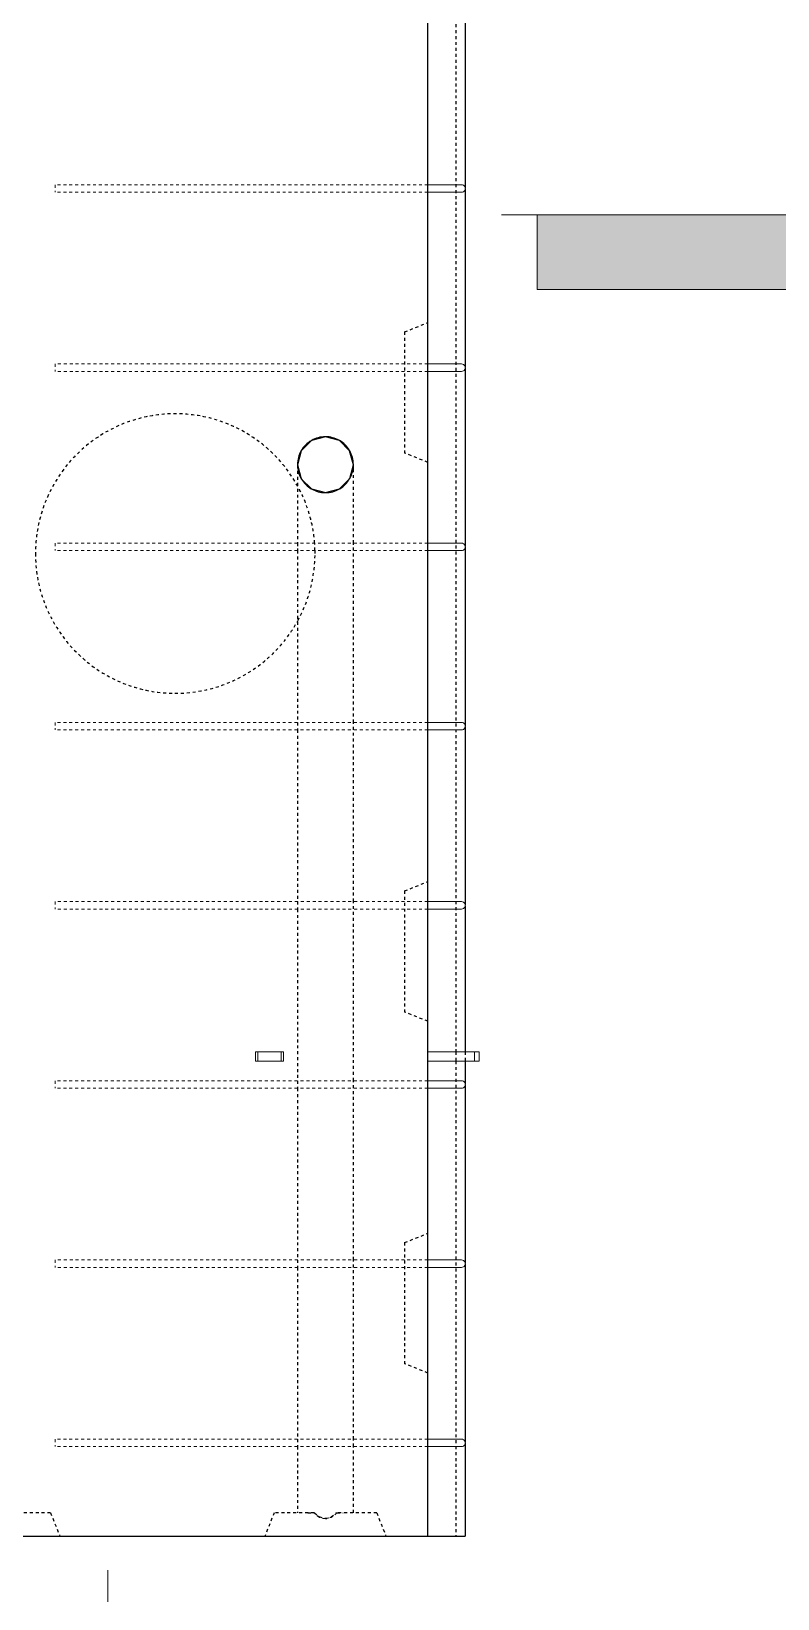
# Model space of a CAD drawing. Header units: millimetres. Extents: x -3747 to 9422, y -2678 to 8176.
# Drawn here: x 2123 to 2924, y -1462 to 220 of the extents above; entities that cross this region are included whole.
import ezdxf

# ---------------------------------------------------------------- set-up
doc = ezdxf.new("R2010")
doc.units = ezdxf.units.MM
doc.linetypes.add('Dash', pattern=[6.36, 3.18, -3.18])
for name, color, linetype, lineweight in [('A-GENM', 13, 'Continuous', 18), ('A-WALL', 113, 'Continuous', 25), ('A-WALL-HDLN', 110, 'Dash', 25), ('G-ANNO-SYMB', 111, 'Continuous', 9), ('S-RBAR', 171, 'Continuous', 18)]:
    doc.layers.add(name, color=color, linetype=linetype, lineweight=lineweight)

# ---------------------------------------------------------------- blocks, each defined once
blk = doc.blocks.new('RR spread anchor face based - RR-SA-2_5-150-1726819-Elevation Front')
at = {"layer": 'A-GENM'}
for p, q in [((1783.803830161641, 3049.999999999602), (1786.30383016164, 3049.999999999602)), ((1783.803830161641, 3039.999999999603), (1783.803830161641, 3049.999999999602)), ((1786.30383016164, 3049.999999999602), (1811.30383016164, 3049.999999999602)), ((1786.30383016164, 3049.999999999602), (1786.30383016164, 3039.999999999603)), ((1811.30383016164, 3049.999999999602), (1813.80383016164, 3049.999999999602)), ((1811.30383016164, 3049.999999999602), (1811.30383016164, 3039.999999999602)), ((1813.80383016164, 3049.999999999602), (1813.80383016164, 3039.999999999602)), ((1786.30383016164, 3039.999999999603), (1783.803830161641, 3039.999999999603)), ((1811.30383016164, 3039.999999999602), (1786.30383016164, 3039.999999999603)), ((1813.80383016164, 3039.999999999602), (1811.30383016164, 3039.999999999602))]:
    blk.add_line(p, q, dxfattribs=at)
blk = doc.blocks.new('RR spread anchor face based - RR-SA-3_0-200-1726827-Elevation Front')
at = {"layer": 'A-GENM'}
for p, q in [((2548.803830161597, 3049.999999999603), (2598.803830161593, 3049.999999999603)), ((2598.803830161593, 3049.999999999603), (2603.803830161593, 3049.999999999603)), ((2598.803830161593, 3039.999999999603), (2598.803830161593, 3049.999999999603)), ((2603.803830161593, 3039.999999999603), (2603.803830161593, 3049.999999999603)), ((2598.803830161593, 3039.999999999603), (2548.803830161597, 3039.999999999603)), ((2603.803830161593, 3039.999999999603), (2598.803830161593, 3039.999999999603))]:
    blk.add_line(p, q, dxfattribs=at)
blk = doc.blocks.new('Detail View - M_Section Tail - Filled Horizontal-14034-Elevation Front')
at = {"layer": 'G-ANNO-SYMB'}
blk.add_hatch(color=256, dxfattribs=at).paths.add_polyline_path([(2665.898863602535, -56.82023523622323), (2665.898863602535, 23.17976476377681), (3025.898863602535, 23.17976476377677), (3025.898863602535, -56.82023523622327)])
for p, q in [((3025.898863602535, 23.17976476377677), (2665.898863602535, 23.17976476377681)), ((2665.898863602535, 23.17976476377681), (2665.898863602535, -56.82023523622323)), ((3025.898863602535, -56.82023523622327), (3025.898863602535, 23.17976476377677)), ((2665.898863602535, -56.82023523622323), (3025.898863602535, -56.82023523622327))]:
    blk.add_line(p, q, dxfattribs=at)

msp = doc.modelspace()

# ---------------------------------------------------------------- linework, layer by layer
at = {"layer": 'A-WALL'}
for p, q in [((2548.803830161596, -1395.000000000119), (2548.803830161596, 3559.999999999593)), ((2588.803830161594, 243.3907182715865), (2588.803830161594, 51.80451383341148)), ((2588.803830161594, 51.04436946457017), (2588.803830161594, -140.5418349736059)), ((2588.803830161594, -141.301979342444), (2588.803830161594, -332.888183780618)), ((2588.803830161594, -333.6483281494592), (2588.803830161594, -525.2345325876311)), ((2588.803830161594, -525.9946769564734), (2588.803830161594, -717.5808813946485)), ((2588.803830161594, -718.3410257634893), (2588.803830161594, -875.1000000001595)), ((2588.803830161594, -885.100000000161), (2588.803830161594, -909.9272302016616)), ((2588.803830161594, -910.6873745705045), (2588.803830161594, -1102.273579008679)), ((2588.803830161594, -1103.033723377518), (2588.803830161594, -1294.619927815693)), ((2588.803830161594, -1295.380072184535), (2588.803830161594, -1395.000000000118)), ((1088.803830161595, -1395.000000000119), (2588.803830161594, -1395.000000000119))]:
    msp.add_line(p, q, dxfattribs=at)
at = {"layer": 'A-WALL', "flags": 128}
for points in [[(2438.807100847985, -215.0000000000832), (2423.772594184113, -219.0391908953212), (2412.78657034898, -230.0690927084867), (2408.807100847986, -245.0000000000851)], [(2468.807100847985, -245.0000000000851), (2464.767909952748, -229.9654933362129), (2453.738008139584, -218.9794695010791), (2438.807100847985, -215.0000000000832)], [(2408.807100847987, -245.0000000000873), (2412.846291743221, -260.0345066639551), (2423.876193556386, -271.0205304990889), (2438.807100847985, -275.0000000000848)], [(2438.807100847986, -275.0000000000848), (2453.841607511858, -270.9608091048489), (2464.827631346991, -259.9309072916834), (2468.807100847985, -245.0000000000851)], [(2468.807100847986, -250.0608159770035), (2468.807100847985, -245.138382586695), (2468.807100847985, -245.0000000000851)]]:
    msp.add_lwpolyline(points, dxfattribs=at)
at = {"layer": 'A-WALL'}
for radius, start, end in [(30.00000000000003, 90.72252686921595, 119.4222960147117), (29.99999999999961, 61.01869336941721, 89.26639008803423), (30.00000000000022, 150.6727617985086, 179.6193753178983), (30.00000000000017, 120.8303022920172, 149.6053058004051), (29.99999999999986, 30.83105155435321, 59.60453350411051), (29.99999999999992, 0.377751803138704, 29.77056829057642), (30.00000000000029, 180.4245769758001, 209.723268148954), (30.00000000000006, 330.7189833522169, 359.5722112914112), (30.00000000000028, 210.8130066663454, 239.6231331322285), (30, 300.8120293456062, 329.6241404978971), (30.00000000000002, 241.0171381370026, 269.2679770321101), (29.99999999999983, 270.7209374582278, 299.4239015478335)]:
    msp.add_arc((2438.807100847982, -245.0000000000863), radius, start, end, dxfattribs=at)
at = {"layer": 'A-WALL-HDLN'}
for p, q in [((2578.801247850387, 564.8503906248344), (2578.801247850387, -875.0503906251586)), ((2523.803830161645, -102.5000000001238), (2548.754220786595, -92.51984375014365)), ((2523.803830161645, -102.5000000001238), (2523.803830161645, -232.5000000001185)), ((2548.754220786595, -242.4801562500988), (2523.803830161645, -232.5000000001185)), ((2408.807100847987, -335.0000000000884), (2408.807100847987, -337.2186465900363)), ((2468.807100847988, -337.2186465900363), (2468.807100847988, -329.3178653400345)), ((2408.807100847987, -337.317865340037), (2408.807100847987, -521.5649953970534)), ((2468.807100847988, -521.5649953970534), (2468.807100847988, -337.317865340037)), ((2408.807100847987, -521.664214147054), (2408.807100847987, -529.5649953970537)), ((2408.807100847988, -529.6642141470544), (2408.807100847988, -713.9113442040687)), ((2468.807100847988, -529.5649953970537), (2468.807100847988, -521.664214147054)), ((2468.807100847989, -713.9113442040687), (2468.807100847988, -529.6642141470544)), ((2523.803830161645, -702.5000000001246), (2548.754220786595, -692.5198437501444)), ((2523.803830161645, -702.5000000001246), (2523.803830161645, -832.5000000001193)), ((2408.807100847987, -714.0105629540672), (2408.807100847987, -721.9113442040668)), ((2408.807100847987, -722.0105629540697), (2408.807100847988, -906.2576930110839)), ((2468.807100847988, -721.9113442040668), (2468.807100847988, -714.0105629540672)), ((2468.807100847989, -906.2576930110839), (2468.807100847988, -722.0105629540697)), ((2548.754220786595, -842.4801562500995), (2523.803830161645, -832.5000000001193)), ((2578.801247850387, -875.1496093751593), (2578.801247850387, -885.05039062516)), ((2578.801247850387, -885.1496093751608), (2578.801247850387, -1395.000000000119)), ((2588.803830161594, -875.1496093751598), (2588.803830161594, -885.0503906251606)), ((2408.807100847987, -906.3569117610846), (2408.807100847987, -914.2576930110843)), ((2468.807100847989, -914.2576930110843), (2468.807100847989, -906.3569117610846)), ((2408.807100847988, -914.3569117610849), (2408.807100847988, -1098.604041818099)), ((2468.807100847989, -1098.604041818099), (2468.807100847989, -914.3569117610849)), ((2523.803830161645, -1080.000000000124), (2548.754220786595, -1070.019843750144)), ((2523.803830161645, -1080.000000000124), (2523.803830161645, -1210.000000000119)), ((2408.807100847988, -1098.7032605681), (2408.807100847988, -1106.604041818099)), ((2408.807100847988, -1106.7032605681), (2408.807100847988, -1290.950390625112)), ((2468.807100847989, -1106.604041818099), (2468.807100847989, -1098.7032605681)), ((2468.807100847989, -1290.950390625112), (2468.807100847989, -1106.7032605681)), ((2548.754220786595, -1219.980156250099), (2523.803830161645, -1210.000000000119)), ((2408.807100847988, -1291.049609375113), (2408.807100847988, -1298.950390625113)), ((2468.807100847989, -1298.950390625113), (2468.807100847989, -1291.049609375113)), ((2408.807100847988, -1299.049609375113), (2408.807100847988, -1370.00000000013)), ((2468.807100847989, -1370.00000000013), (2468.807100847989, -1299.049609375113)), ((2143.803830161612, -1370.000000000119), (2100.796679656281, -1370.000000000119)), ((2143.803830161612, -1370.000000000119), (2153.803830161612, -1395.000000000119)), ((2383.803830161605, -1370.00000000013), (2373.823673911609, -1394.95039062512)), ((2426.519825714041, -1370.00000000013), (2383.803830161605, -1370.00000000013)), ((2419.949802085993, -1370.00000000013), (2426.519825714041, -1370.00000000013)), ((2426.553741041292, -1370.00000000013), (2427.124285664249, -1370.00000000013)), ((2450.489916031724, -1370.00000000013), (2451.06046065468, -1370.00000000013)), ((2451.094375981931, -1370.00000000013), (2457.664399609979, -1370.00000000013)), ((2493.803830161605, -1370.00000000013), (2451.094375981931, -1370.00000000013)), ((2493.803830161605, -1370.00000000013), (2503.783986411601, -1394.95039062512))]:
    msp.add_line(p, q, dxfattribs=at)
at = {"layer": 'A-WALL-HDLN', "flags": 128}
for points in [[(2408.807100847986, -245.380072184496), (2408.807100847986, -249.1016927667005), (2408.807100847986, -261.0329069876227), (2408.807100847986, -279.7061276613641), (2408.807100847987, -303.4193144731024), (2408.807100847986, -329.2186465900359)], [(2468.807100847988, -329.2186465900359), (2468.807100847988, -308.1396050953348), (2468.807100847986, -283.7275010236774), (2468.807100847986, -263.9888200226405), (2468.807100847986, -250.7227177607658), (2468.807100847986, -250.0631388850966)], [(2408.807100847987, -329.3178653400366), (2408.807100847987, -330.0110406046405), (2408.807100847987, -335.0000000000884)], [(2438.807100847985, -1376.57929453649), (2435.648050350488, -1376.162318742499), (2432.524126455377, -1374.916027862201), (2429.470065179893, -1372.854279845711), (2426.519825714041, -1370.000000000129)], [(2427.124285664249, -1370.00000000013), (2429.941288568391, -1372.570782776313), (2432.846879981121, -1374.425627374574), (2435.812026802964, -1375.545999913139), (2438.807100847986, -1375.920705463768)], [(2438.807100847987, -1375.920705463768), (2441.80217489301, -1375.545999913138), (2444.767321714853, -1374.425627374573), (2447.672913127582, -1372.570782776313), (2450.489916031724, -1370.00000000013)], [(2451.094375981931, -1370.00000000013), (2448.144136516078, -1372.854279845712), (2445.090075240593, -1374.916027862201), (2441.966151345482, -1376.1623187425), (2438.807100847985, -1376.57929453649)]]:
    msp.add_lwpolyline(points, dxfattribs=at)
at = {"layer": 'A-WALL-HDLN'}
for radius, start, end in [(149.9999999999998, 28.77014429346652, 180.0000000000001), (150, 4.301887863158865, 28.70984699143974), (149.9999999999997, 1.210925219033804, 4.263552681927806), (149.9999999999999, 180.0000000000003, 331.210345533535), (149.9999999999998, 331.3096631815617, 2.608054838800084e-13), (149.9999999999998, 1.51988106378203e-13, 1.172590037802724)]:
    msp.add_arc((2277.644540603551, -340.3527516788462), radius, start, end, dxfattribs=at)
at = {"layer": 'G-ANNO-SYMB'}
for p, q in [((2665.898863602536, 23.17976476377705), (2627.587631264951, 23.17976476377705)), ((2205.115650850307, -1431.430962781656), (2205.115650850307, -1465.680264960567))]:
    msp.add_line(p, q, dxfattribs=at)
at = {"layer": 'S-RBAR', "linetype": 'Dash'}
for p, q in [((2548.754220786594, 55.42444164899245), (2148.803830161594, 55.42444164899245)), ((2148.803830161594, 55.42444164899245), (2148.803830161594, 47.42444164899246)), ((2548.754220786594, 47.42444164899246), (2148.803830161594, 47.42444164899246)), ((2523.754220786644, -136.9219071580228), (2148.803830161594, -136.9219071580228)), ((2148.803830161594, -136.9219071580228), (2148.803830161594, -144.9219071580228)), ((2523.754220786644, -144.9219071580228), (2148.803830161594, -144.9219071580228)), ((2548.754220786594, -136.9219071580228), (2523.853439536645, -136.9219071580228)), ((2548.754220786594, -144.9219071580228), (2523.853439536645, -144.9219071580228)), ((2548.754220786594, -329.268255965038), (2148.803830161594, -329.268255965038)), ((2148.803830161594, -329.268255965038), (2148.803830161594, -337.2682559650379)), ((2548.754220786594, -337.2682559650379), (2148.803830161594, -337.2682559650379)), ((2548.754220786594, -521.6146047720531), (2148.803830161594, -521.6146047720531)), ((2148.803830161594, -521.6146047720531), (2148.803830161594, -529.614604772053)), ((2548.754220786594, -529.614604772053), (2148.803830161594, -529.614604772053)), ((2523.754220786644, -713.9609535790681), (2148.803830161594, -713.9609535790681)), ((2148.803830161594, -713.9609535790681), (2148.803830161594, -721.9609535790682)), ((2523.754220786644, -721.9609535790682), (2148.803830161594, -721.9609535790682)), ((2548.754220786594, -713.9609535790681), (2523.853439536645, -713.9609535790681)), ((2548.754220786594, -721.9609535790682), (2523.853439536645, -721.9609535790682)), ((2548.754220786594, -906.3073023860833), (2148.803830161594, -906.3073023860833)), ((2148.803830161594, -906.3073023860833), (2148.803830161594, -914.3073023860834)), ((2548.754220786594, -914.3073023860834), (2148.803830161594, -914.3073023860834)), ((2523.754220786644, -1098.653651193098), (2148.803830161594, -1098.653651193098)), ((2148.803830161594, -1098.653651193098), (2148.803830161594, -1106.653651193099)), ((2523.754220786644, -1106.653651193099), (2148.803830161594, -1106.653651193099)), ((2548.754220786594, -1098.653651193098), (2523.853439536645, -1098.653651193098)), ((2548.754220786594, -1106.653651193099), (2523.853439536645, -1106.653651193099)), ((2548.754220786594, -1291.000000000114), (2148.803830161594, -1291.000000000114)), ((2148.803830161594, -1291.000000000114), (2148.803830161594, -1299.000000000113)), ((2548.754220786594, -1299.000000000113), (2148.803830161594, -1299.000000000113))]:
    msp.add_line(p, q, dxfattribs=at)
at = {"layer": 'S-RBAR'}
for p, q in [((2564.803830161595, 55.42444164899245), (2548.803830161594, 55.42444164899245)), ((2564.803830161595, 55.42444164899245), (2584.803830161594, 55.42444164899245)), ((2564.803830161595, 47.42444164899246), (2548.803830161594, 47.42444164899246)), ((2564.803830161595, 47.42444164899246), (2584.803830161594, 47.42444164899246)), ((2564.803830161595, -136.9219071580228), (2548.803830161594, -136.9219071580228)), ((2564.803830161595, -144.9219071580228), (2548.803830161594, -144.9219071580228)), ((2564.803830161595, -136.9219071580228), (2584.803830161594, -136.9219071580228)), ((2564.803830161595, -144.9219071580228), (2584.803830161594, -144.9219071580228)), ((2564.803830161595, -329.268255965038), (2548.803830161594, -329.268255965038)), ((2564.803830161595, -329.268255965038), (2584.803830161594, -329.268255965038)), ((2564.803830161595, -337.2682559650379), (2548.803830161594, -337.2682559650379)), ((2564.803830161595, -337.2682559650379), (2584.803830161594, -337.2682559650379)), ((2564.803830161595, -521.6146047720531), (2548.803830161594, -521.6146047720531)), ((2564.803830161595, -529.614604772053), (2548.803830161594, -529.614604772053)), ((2564.803830161595, -521.6146047720531), (2584.803830161594, -521.6146047720531)), ((2564.803830161595, -529.614604772053), (2584.803830161594, -529.614604772053)), ((2564.803830161595, -713.9609535790681), (2548.803830161594, -713.9609535790681)), ((2564.803830161595, -721.9609535790682), (2548.803830161594, -721.9609535790682)), ((2564.803830161595, -713.9609535790681), (2584.803830161594, -713.9609535790681)), ((2564.803830161595, -721.9609535790682), (2584.803830161594, -721.9609535790682)), ((2564.803830161595, -906.3073023860833), (2548.803830161594, -906.3073023860833)), ((2564.803830161595, -906.3073023860833), (2584.803830161594, -906.3073023860833)), ((2564.803830161595, -914.3073023860834), (2548.803830161594, -914.3073023860834)), ((2564.803830161595, -914.3073023860834), (2584.803830161594, -914.3073023860834)), ((2564.803830161595, -1098.653651193098), (2548.803830161594, -1098.653651193098)), ((2564.803830161595, -1106.653651193099), (2548.803830161594, -1106.653651193099)), ((2564.803830161595, -1098.653651193098), (2584.803830161594, -1098.653651193098)), ((2564.803830161595, -1106.653651193099), (2584.803830161594, -1106.653651193099)), ((2564.803830161595, -1291.000000000114), (2548.803830161594, -1291.000000000114)), ((2564.803830161595, -1291.000000000114), (2584.803830161594, -1291.000000000114)), ((2564.803830161595, -1299.000000000113), (2548.803830161594, -1299.000000000113)), ((2564.803830161595, -1299.000000000113), (2584.803830161594, -1299.000000000113))]:
    msp.add_line(p, q, dxfattribs=at)
for centre, radius, end in [((2584.803830161594, 51.42444164899244), 3.999999999999964, 89.99999999999994), ((2584.803830161594, -140.9219071580228), 4.000000000000455, 90), ((2584.803830161594, -333.268255965038), 4.000000000000455, 90), ((2584.803830161594, -525.6146047720531), 4.000000000000455, 90), ((2584.803830161594, -717.9609535790682), 4.000000000000455, 90), ((2584.803830161594, -910.3073023860833), 4.000000000000455, 90), ((2584.803830161594, -1102.653651193099), 4.000000000000455, 90), ((2584.803830161594, -1295.000000000113), 4.000000000000455, 90)]:
    msp.add_arc(centre, radius, 269.9999999999996, end, dxfattribs=at)

# ---------------------------------------------------------------- block references
at = {"layer": 'A-GENM'}
for name, p in [('RR spread anchor face based - RR-SA-2_5-150-1726819-Elevation Front', (579.9999999999004, -3925.099999999765)), ('RR spread anchor face based - RR-SA-3_0-200-1726827-Elevation Front', (0, -3925.099999999762))]:
    msp.add_blockref(name, p, dxfattribs=at)
at = {"layer": 'G-ANNO-SYMB'}
msp.add_blockref('Detail View - M_Section Tail - Filled Horizontal-14034-Elevation Front', (0, 0), dxfattribs=at)

doc.saveas('drawing.dxf')
